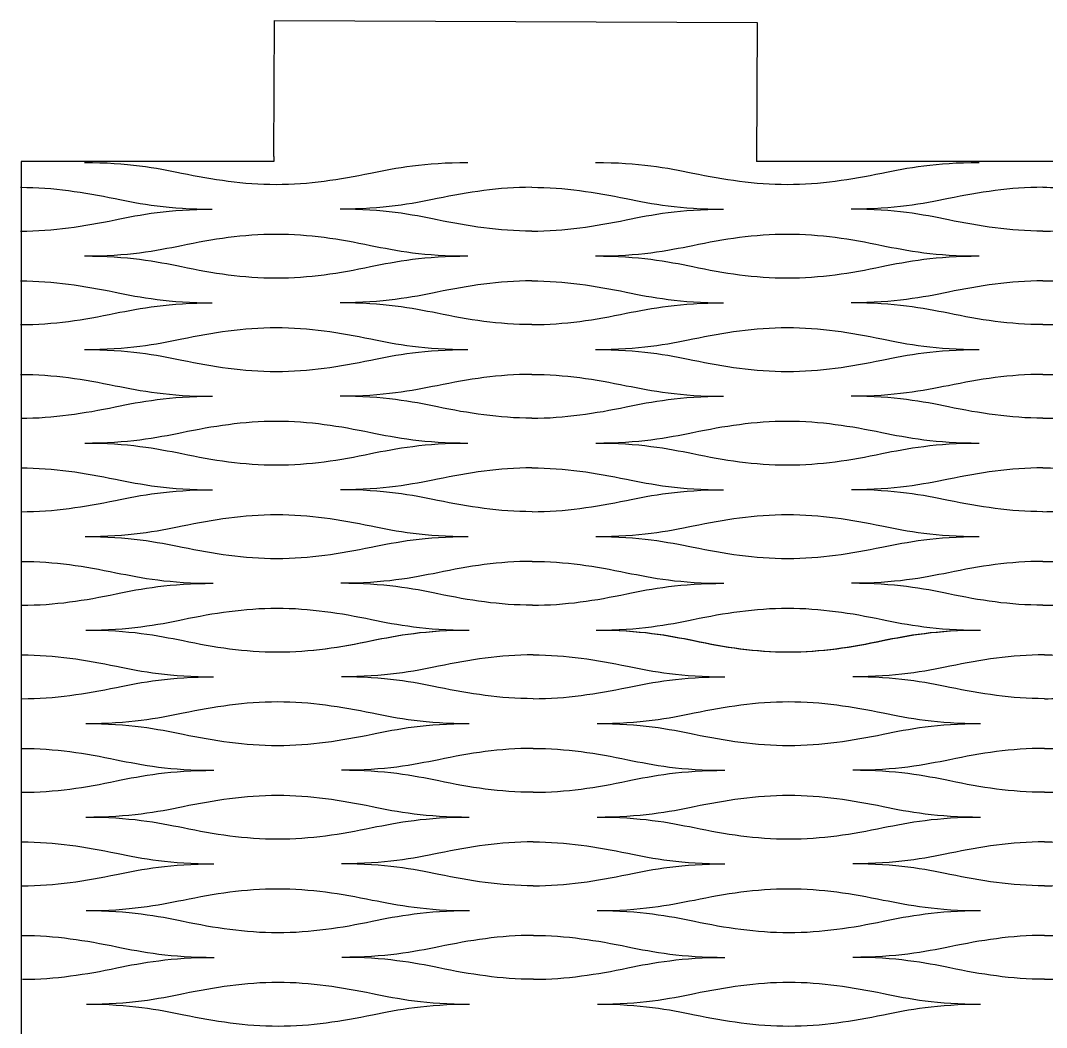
# Model space of a CAD drawing. Header units: millimetres. Extents: x 1 to 583, y -486 to -2.
# Drawn here: x 319.82 to 340.55, y -27.49 to -7.14 of the extents above; entities that cross this region are included whole.
import ezdxf

# ---------------------------------------------------------------- set-up
doc = ezdxf.new("R2010")
doc.units = ezdxf.units.MM
doc.header["$MEASUREMENT"] = 0
doc.layers.add('DEFAULT', color=7, linetype='Continuous')
doc.layers.add('dibujo', color=10, linetype='Continuous')

msp = doc.modelspace()

# ---------------------------------------------------------------- linework, layer by layer
at = {"layer": 'DEFAULT'}
for points, knots in [([(321.114, -10.012), (321.985, -10.012), (322.563, -10.12), (323.078, -10.226), (323.707, -10.356), (324.322, -10.455), (324.987, -10.455), (325.653, -10.455), (326.268, -10.356), (326.897, -10.226), (327.412, -10.12), (327.989, -10.012), (328.861, -10.012)], [0, 0, 0, 0, 1, 1, 1, 2, 2, 2, 3, 3, 3, 4, 4, 4, 4]), ([(331.443, -10.012), (332.315, -10.012), (332.892, -10.12), (333.407, -10.226), (334.037, -10.356), (334.651, -10.455), (335.317, -10.455), (335.982, -10.455), (336.597, -10.356), (337.226, -10.226), (337.741, -10.12), (338.319, -10.012), (339.19, -10.012)], [0, 0, 0, 0, 1, 1, 1, 2, 2, 2, 3, 3, 3, 4, 4, 4, 4]), ([(319.823, -10.514), (320.488, -10.514), (321.103, -10.613), (321.732, -10.743), (322.247, -10.849), (322.825, -10.957), (323.696, -10.957)], [0, 0, 0, 0, 1, 1, 1, 2, 2, 2, 2]), ([(330.152, -10.514), (329.486, -10.514), (328.872, -10.613), (328.243, -10.743), (327.728, -10.849), (327.15, -10.957), (326.279, -10.957)], [0, 0, 0, 0, 1, 1, 1, 2, 2, 2, 2]), ([(330.152, -10.514), (330.818, -10.514), (331.432, -10.613), (332.062, -10.743), (332.577, -10.849), (333.154, -10.957), (334.026, -10.957)], [0, 0, 0, 0, 1, 1, 1, 2, 2, 2, 2]), ([(340.482, -10.514), (339.816, -10.514), (339.201, -10.613), (338.572, -10.743), (338.057, -10.849), (337.48, -10.957), (336.608, -10.957)], [0, 0, 0, 0, 1, 1, 1, 2, 2, 2, 2]), ([(340.482, -10.514), (340.885, -10.514), (341.289, -10.544), (341.665, -10.603), (342.418, -10.721), (343.064, -10.957), (344.355, -10.957)], [0, 0, 0, 0, 1, 1, 1, 2, 2, 2, 2]), ([(319.823, -11.4), (320.488, -11.4), (321.103, -11.301), (321.732, -11.171), (322.247, -11.065), (322.825, -10.957), (323.696, -10.957)], [0, 0, 0, 0, 1, 1, 1, 2, 2, 2, 2]), ([(330.152, -11.4), (329.486, -11.4), (328.872, -11.301), (328.243, -11.171), (327.728, -11.065), (327.15, -10.957), (326.279, -10.957)], [0, 0, 0, 0, 1, 1, 1, 2, 2, 2, 2]), ([(330.152, -11.4), (330.818, -11.4), (331.433, -11.301), (332.062, -11.171), (332.577, -11.065), (333.154, -10.957), (334.026, -10.957)], [0, 0, 0, 0, 1, 1, 1, 2, 2, 2, 2]), ([(340.482, -11.4), (339.816, -11.4), (339.201, -11.301), (338.572, -11.171), (338.057, -11.065), (337.48, -10.957), (336.608, -10.957)], [0, 0, 0, 0, 1, 1, 1, 2, 2, 2, 2]), ([(340.482, -11.4), (340.885, -11.4), (341.289, -11.37), (341.665, -11.311), (342.418, -11.193), (343.064, -10.957), (344.355, -10.957)], [0, 0, 0, 0, 1, 1, 1, 2, 2, 2, 2]), ([(321.114, -11.902), (321.986, -11.902), (322.563, -11.794), (323.078, -11.688), (323.707, -11.558), (324.322, -11.459), (324.987, -11.459), (325.653, -11.459), (326.268, -11.558), (326.897, -11.688), (327.412, -11.794), (327.99, -11.902), (328.861, -11.902)], [0, 0, 0, 0, 1, 1, 1, 2, 2, 2, 3, 3, 3, 4, 4, 4, 4]), ([(331.443, -11.902), (332.315, -11.902), (332.892, -11.794), (333.407, -11.688), (334.037, -11.558), (334.651, -11.459), (335.317, -11.459), (335.982, -11.459), (336.597, -11.558), (337.226, -11.688), (337.741, -11.794), (338.319, -11.902), (339.19, -11.902)], [0, 0, 0, 0, 1, 1, 1, 2, 2, 2, 3, 3, 3, 4, 4, 4, 4]), ([(321.114, -11.902), (321.986, -11.902), (322.563, -12.009), (323.078, -12.116), (323.707, -12.246), (324.322, -12.345), (324.988, -12.345), (325.653, -12.345), (326.268, -12.246), (326.897, -12.116), (327.412, -12.009), (327.99, -11.902), (328.861, -11.902)], [0, 0, 0, 0, 1, 1, 1, 2, 2, 2, 3, 3, 3, 4, 4, 4, 4]), ([(331.443, -11.902), (332.315, -11.902), (332.892, -12.009), (333.407, -12.116), (334.037, -12.246), (334.651, -12.345), (335.317, -12.345), (335.983, -12.345), (336.597, -12.246), (337.226, -12.116), (337.741, -12.009), (338.319, -11.902), (339.19, -11.902)], [0, 0, 0, 0, 1, 1, 1, 2, 2, 2, 3, 3, 3, 4, 4, 4, 4]), ([(319.823, -12.404), (320.489, -12.404), (321.104, -12.503), (321.733, -12.633), (322.248, -12.739), (322.825, -12.847), (323.697, -12.847)], [0, 0, 0, 0, 1, 1, 1, 2, 2, 2, 2]), ([(330.152, -12.404), (329.487, -12.404), (328.872, -12.503), (328.243, -12.633), (327.728, -12.739), (327.151, -12.847), (326.279, -12.847)], [0, 0, 0, 0, 1, 1, 1, 2, 2, 2, 2]), ([(330.152, -12.404), (330.818, -12.404), (331.433, -12.503), (332.062, -12.633), (332.577, -12.739), (333.154, -12.847), (334.026, -12.847)], [0, 0, 0, 0, 1, 1, 1, 2, 2, 2, 2]), ([(340.482, -12.404), (339.816, -12.404), (339.201, -12.503), (338.572, -12.633), (338.057, -12.739), (337.48, -12.847), (336.608, -12.847)], [0, 0, 0, 0, 1, 1, 1, 2, 2, 2, 2]), ([(340.482, -12.404), (340.885, -12.404), (341.289, -12.433), (341.665, -12.492), (342.418, -12.61), (343.064, -12.847), (344.355, -12.847)], [0, 0, 0, 0, 1, 1, 1, 2, 2, 2, 2]), ([(319.824, -13.289), (320.49, -13.289), (321.104, -13.19), (321.733, -13.06), (322.248, -12.954), (322.825, -12.847), (323.697, -12.847)], [0, 0, 0, 0, 1, 1, 1, 2, 2, 2, 2]), ([(330.153, -13.289), (329.487, -13.289), (328.872, -13.19), (328.243, -13.06), (327.728, -12.954), (327.151, -12.847), (326.279, -12.847)], [0, 0, 0, 0, 1, 1, 1, 2, 2, 2, 2]), ([(330.153, -13.289), (330.818, -13.289), (331.433, -13.19), (332.062, -13.06), (332.577, -12.954), (333.154, -12.847), (334.026, -12.847)], [0, 0, 0, 0, 1, 1, 1, 2, 2, 2, 2]), ([(340.482, -13.289), (339.816, -13.289), (339.201, -13.19), (338.572, -13.06), (338.057, -12.954), (337.48, -12.847), (336.608, -12.847)], [0, 0, 0, 0, 1, 1, 1, 2, 2, 2, 2]), ([(340.482, -13.289), (340.885, -13.289), (341.289, -13.26), (341.665, -13.201), (342.418, -13.083), (343.064, -12.847), (344.355, -12.847)], [0, 0, 0, 0, 1, 1, 1, 2, 2, 2, 2]), ([(321.115, -13.791), (321.987, -13.791), (322.564, -13.684), (323.079, -13.577), (323.708, -13.448), (324.323, -13.348), (324.988, -13.348), (325.654, -13.348), (326.269, -13.447), (326.898, -13.577), (327.413, -13.684), (327.99, -13.791), (328.862, -13.791)], [0, 0, 0, 0, 1, 1, 1, 2, 2, 2, 3, 3, 3, 4, 4, 4, 4]), ([(331.444, -13.791), (332.316, -13.791), (332.893, -13.684), (333.408, -13.577), (334.037, -13.448), (334.651, -13.348), (335.317, -13.348), (335.983, -13.348), (336.597, -13.447), (337.227, -13.577), (337.741, -13.684), (338.319, -13.791), (339.19, -13.791)], [0, 0, 0, 0, 1, 1, 1, 2, 2, 2, 3, 3, 3, 4, 4, 4, 4]), ([(321.115, -13.791), (321.987, -13.791), (322.564, -13.899), (323.079, -14.005), (323.709, -14.135), (324.324, -14.234), (324.989, -14.234), (325.655, -14.234), (326.269, -14.135), (326.898, -14.005), (327.413, -13.899), (327.99, -13.791), (328.862, -13.791)], [0, 0, 0, 0, 1, 1, 1, 2, 2, 2, 3, 3, 3, 4, 4, 4, 4]), ([(331.444, -13.791), (332.316, -13.791), (332.893, -13.899), (333.408, -14.005), (334.037, -14.135), (334.652, -14.234), (335.317, -14.234), (335.983, -14.234), (336.598, -14.135), (337.227, -14.005), (337.742, -13.899), (338.319, -13.791), (339.19, -13.791)], [0, 0, 0, 0, 1, 1, 1, 2, 2, 2, 3, 3, 3, 4, 4, 4, 4]), ([(319.825, -14.293), (320.491, -14.293), (321.106, -14.392), (321.735, -14.522), (322.25, -14.628), (322.828, -14.736), (323.699, -14.736)], [0, 0, 0, 0, 1, 1, 1, 2, 2, 2, 2]), ([(330.153, -14.293), (329.488, -14.293), (328.873, -14.392), (328.244, -14.522), (327.73, -14.628), (327.153, -14.736), (326.281, -14.736)], [0, 0, 0, 0, 1, 1, 1, 2, 2, 2, 2]), ([(330.153, -14.293), (330.819, -14.293), (331.434, -14.392), (332.063, -14.522), (332.578, -14.628), (333.155, -14.736), (334.027, -14.736)], [0, 0, 0, 0, 1, 1, 1, 2, 2, 2, 2]), ([(340.482, -14.293), (339.816, -14.293), (339.201, -14.392), (338.572, -14.522), (338.057, -14.628), (337.48, -14.736), (336.609, -14.736)], [0, 0, 0, 0, 1, 1, 1, 2, 2, 2, 2]), ([(340.482, -14.293), (340.885, -14.293), (341.289, -14.323), (341.665, -14.382), (342.418, -14.5), (343.064, -14.736), (344.355, -14.736)], [0, 0, 0, 0, 1, 1, 1, 2, 2, 2, 2]), ([(319.827, -15.179), (320.493, -15.179), (321.107, -15.08), (321.736, -14.95), (322.25, -14.844), (322.828, -14.736), (323.699, -14.736)], [0, 0, 0, 0, 1, 1, 1, 2, 2, 2, 2]), ([(330.154, -15.179), (329.489, -15.179), (328.874, -15.08), (328.245, -14.95), (327.73, -14.844), (327.153, -14.736), (326.281, -14.736)], [0, 0, 0, 0, 1, 1, 1, 2, 2, 2, 2]), ([(330.154, -15.179), (330.82, -15.179), (331.434, -15.08), (332.063, -14.95), (332.578, -14.844), (333.155, -14.736), (334.027, -14.736)], [0, 0, 0, 0, 1, 1, 1, 2, 2, 2, 2]), ([(340.482, -15.179), (339.816, -15.179), (339.202, -15.08), (338.572, -14.95), (338.058, -14.844), (337.48, -14.736), (336.609, -14.736)], [0, 0, 0, 0, 1, 1, 1, 2, 2, 2, 2]), ([(340.482, -15.179), (340.885, -15.179), (341.289, -15.149), (341.665, -15.09), (342.418, -14.972), (343.064, -14.736), (344.355, -14.736)], [0, 0, 0, 0, 1, 1, 1, 2, 2, 2, 2]), ([(321.119, -15.681), (321.99, -15.681), (322.567, -15.573), (323.082, -15.467), (323.711, -15.337), (324.325, -15.238), (324.991, -15.238), (325.656, -15.238), (326.271, -15.337), (326.9, -15.467), (327.415, -15.573), (327.993, -15.681), (328.864, -15.681)], [0, 0, 0, 0, 1, 1, 1, 2, 2, 2, 3, 3, 3, 4, 4, 4, 4]), ([(331.446, -15.681), (332.317, -15.681), (332.894, -15.573), (333.409, -15.467), (334.038, -15.337), (334.652, -15.238), (335.318, -15.238), (335.984, -15.238), (336.598, -15.337), (337.227, -15.467), (337.742, -15.573), (338.319, -15.681), (339.191, -15.681)], [0, 0, 0, 0, 1, 1, 1, 2, 2, 2, 3, 3, 3, 4, 4, 4, 4]), ([(321.119, -15.681), (321.99, -15.681), (322.568, -15.788), (323.083, -15.895), (323.713, -16.024), (324.328, -16.124), (324.993, -16.124), (325.658, -16.124), (326.273, -16.024), (326.901, -15.895), (327.416, -15.788), (327.993, -15.681), (328.864, -15.681)], [0, 0, 0, 0, 1, 1, 1, 2, 2, 2, 3, 3, 3, 4, 4, 4, 4]), ([(331.446, -15.681), (332.317, -15.681), (332.895, -15.788), (333.409, -15.895), (334.039, -16.024), (334.653, -16.124), (335.319, -16.124), (335.984, -16.124), (336.598, -16.024), (337.227, -15.895), (337.742, -15.788), (338.319, -15.681), (339.191, -15.681)], [0, 0, 0, 0, 1, 1, 1, 2, 2, 2, 3, 3, 3, 4, 4, 4, 4]), ([(319.831, -16.183), (320.496, -16.183), (321.111, -16.282), (321.74, -16.412), (322.256, -16.518), (322.833, -16.625), (323.704, -16.625)], [0, 0, 0, 0, 1, 1, 1, 2, 2, 2, 2]), ([(330.156, -16.183), (329.491, -16.183), (328.876, -16.282), (328.248, -16.412), (327.733, -16.518), (327.157, -16.625), (326.285, -16.625)], [0, 0, 0, 0, 1, 1, 1, 2, 2, 2, 2]), ([(330.156, -16.183), (330.822, -16.183), (331.436, -16.282), (332.065, -16.412), (332.58, -16.518), (333.158, -16.625), (334.029, -16.625)], [0, 0, 0, 0, 1, 1, 1, 2, 2, 2, 2]), ([(340.482, -16.183), (339.816, -16.183), (339.202, -16.282), (338.573, -16.412), (338.058, -16.518), (337.481, -16.625), (336.61, -16.625)], [0, 0, 0, 0, 1, 1, 1, 2, 2, 2, 2]), ([(340.482, -16.183), (340.885, -16.183), (341.288, -16.212), (341.665, -16.271), (342.418, -16.389), (343.063, -16.625), (344.354, -16.625)], [0, 0, 0, 0, 1, 1, 1, 2, 2, 2, 2]), ([(319.835, -17.068), (320.5, -17.068), (321.114, -16.969), (321.742, -16.839), (322.256, -16.733), (322.833, -16.625), (323.704, -16.625)], [0, 0, 0, 0, 1, 1, 1, 2, 2, 2, 2]), ([(330.158, -17.068), (329.493, -17.068), (328.878, -16.969), (328.249, -16.839), (327.734, -16.733), (327.157, -16.625), (326.285, -16.625)], [0, 0, 0, 0, 1, 1, 1, 2, 2, 2, 2]), ([(330.158, -17.068), (330.823, -17.068), (331.437, -16.969), (332.066, -16.839), (332.581, -16.733), (333.158, -16.625), (334.029, -16.625)], [0, 0, 0, 0, 1, 1, 1, 2, 2, 2, 2]), ([(340.482, -17.068), (339.816, -17.068), (339.202, -16.969), (338.573, -16.839), (338.058, -16.733), (337.481, -16.625), (336.61, -16.625)], [0, 0, 0, 0, 1, 1, 1, 2, 2, 2, 2]), ([(340.482, -17.068), (340.885, -17.068), (341.288, -17.039), (341.665, -16.98), (342.418, -16.862), (343.063, -16.625), (344.354, -16.625)], [0, 0, 0, 0, 1, 1, 1, 2, 2, 2, 2]), ([(321.127, -17.57), (321.998, -17.57), (322.575, -17.462), (323.089, -17.356), (323.717, -17.226), (324.331, -17.127), (324.996, -17.127), (325.662, -17.127), (326.276, -17.226), (326.906, -17.356), (327.421, -17.462), (327.998, -17.57), (328.869, -17.57)], [0, 0, 0, 0, 1, 1, 1, 2, 2, 2, 3, 3, 3, 4, 4, 4, 4]), ([(331.45, -17.57), (332.321, -17.57), (332.897, -17.462), (333.412, -17.356), (334.04, -17.226), (334.654, -17.127), (335.32, -17.127), (335.985, -17.127), (336.599, -17.226), (337.229, -17.356), (337.743, -17.462), (338.32, -17.57), (339.191, -17.57)], [0, 0, 0, 0, 1, 1, 1, 2, 2, 2, 3, 3, 3, 4, 4, 4, 4]), ([(321.127, -17.57), (321.998, -17.57), (322.576, -17.678), (323.092, -17.784), (323.721, -17.914), (324.336, -18.013), (325.001, -18.013), (325.666, -18.013), (326.28, -17.914), (326.908, -17.784), (327.422, -17.678), (327.998, -17.57), (328.869, -17.57)], [0, 0, 0, 0, 1, 1, 1, 2, 2, 2, 3, 3, 3, 4, 4, 4, 4]), ([(331.45, -17.57), (332.321, -17.57), (332.898, -17.678), (333.413, -17.784), (334.042, -17.914), (334.656, -18.013), (335.321, -18.013), (335.986, -18.013), (336.6, -17.914), (337.229, -17.784), (337.743, -17.678), (338.32, -17.57), (339.191, -17.57)], [0, 0, 0, 0, 1, 1, 1, 2, 2, 2, 3, 3, 3, 4, 4, 4, 4]), ([(319.841, -18.072), (320.507, -18.072), (321.121, -18.171), (321.751, -18.301), (322.266, -18.407), (322.844, -18.515), (323.715, -18.515)], [0, 0, 0, 0, 1, 1, 1, 2, 2, 2, 2]), ([(330.161, -18.072), (329.496, -18.072), (328.883, -18.171), (328.255, -18.301), (327.741, -18.407), (327.165, -18.515), (326.294, -18.515)], [0, 0, 0, 0, 1, 1, 1, 2, 2, 2, 2]), ([(330.161, -18.072), (330.827, -18.072), (331.441, -18.171), (332.07, -18.301), (332.585, -18.407), (333.162, -18.515), (334.033, -18.515)], [0, 0, 0, 0, 1, 1, 1, 2, 2, 2, 2]), ([(340.482, -18.072), (339.816, -18.072), (339.202, -18.171), (338.574, -18.301), (338.06, -18.407), (337.483, -18.515), (336.612, -18.515)], [0, 0, 0, 0, 1, 1, 1, 2, 2, 2, 2]), ([(340.482, -18.072), (340.885, -18.072), (341.288, -18.101), (341.664, -18.161), (342.417, -18.279), (343.062, -18.515), (344.352, -18.515)], [0, 0, 0, 0, 1, 1, 1, 2, 2, 2, 2]), ([(319.849, -18.958), (320.514, -18.958), (321.127, -18.859), (321.754, -18.729), (322.268, -18.622), (322.844, -18.515), (323.715, -18.515)], [0, 0, 0, 0, 1, 1, 1, 2, 2, 2, 2]), ([(330.165, -18.958), (329.501, -18.958), (328.886, -18.859), (328.257, -18.729), (327.742, -18.622), (327.165, -18.515), (326.294, -18.515)], [0, 0, 0, 0, 1, 1, 1, 2, 2, 2, 2]), ([(330.165, -18.958), (330.83, -18.958), (331.444, -18.859), (332.072, -18.729), (332.586, -18.622), (333.162, -18.515), (334.033, -18.515)], [0, 0, 0, 0, 1, 1, 1, 2, 2, 2, 2]), ([(340.482, -18.958), (339.817, -18.958), (339.203, -18.859), (338.574, -18.729), (338.06, -18.622), (337.483, -18.515), (336.612, -18.515)], [0, 0, 0, 0, 1, 1, 1, 2, 2, 2, 2]), ([(340.482, -18.958), (340.885, -18.958), (341.288, -18.928), (341.664, -18.869), (342.417, -18.751), (343.062, -18.515), (344.352, -18.515)], [0, 0, 0, 0, 1, 1, 1, 2, 2, 2, 2]), ([(321.143, -19.46), (322.013, -19.46), (322.589, -19.352), (323.102, -19.246), (323.73, -19.116), (324.343, -19.017), (325.007, -19.017), (325.672, -19.017), (326.287, -19.116), (326.916, -19.246), (327.431, -19.352), (328.008, -19.46), (328.878, -19.46)], [0, 0, 0, 0, 1, 1, 1, 2, 2, 2, 3, 3, 3, 4, 4, 4, 4]), ([(331.457, -19.46), (332.327, -19.46), (332.903, -19.352), (333.417, -19.246), (334.045, -19.116), (334.659, -19.017), (335.323, -19.017), (335.988, -19.017), (336.602, -19.116), (337.231, -19.246), (337.745, -19.352), (338.322, -19.46), (339.192, -19.46)], [0, 0, 0, 0, 1, 1, 1, 2, 2, 2, 3, 3, 3, 4, 4, 4, 4]), ([(321.143, -19.46), (322.013, -19.46), (322.591, -19.567), (323.106, -19.673), (323.736, -19.803), (324.351, -19.902), (325.015, -19.902), (325.68, -19.902), (326.292, -19.803), (326.919, -19.673), (327.432, -19.567), (328.008, -19.46), (328.878, -19.46)], [0, 0, 0, 0, 1, 1, 1, 2, 2, 2, 3, 3, 3, 4, 4, 4, 4]), ([(321.143, -19.46), (322.014, -19.46), (322.592, -19.567), (323.107, -19.673), (323.736, -19.803), (324.35, -19.902), (325.016, -19.902), (325.682, -19.902), (326.296, -19.803), (326.926, -19.673), (327.441, -19.567), (328.018, -19.46), (328.89, -19.46)], [0, 0, 0, 0, 1, 1, 1, 2, 2, 2, 3, 3, 3, 4, 4, 4, 4]), ([(331.457, -19.46), (332.327, -19.46), (332.904, -19.567), (333.419, -19.673), (334.048, -19.803), (334.662, -19.902), (335.326, -19.902), (335.991, -19.902), (336.604, -19.803), (337.232, -19.673), (337.746, -19.567), (338.322, -19.46), (339.192, -19.46)], [0, 0, 0, 0, 1, 1, 1, 2, 2, 2, 3, 3, 3, 4, 4, 4, 4]), ([(331.472, -19.46), (332.344, -19.46), (332.921, -19.567), (333.436, -19.673), (334.065, -19.803), (334.68, -19.902), (335.345, -19.902), (336.011, -19.902), (336.626, -19.803), (337.255, -19.673), (337.77, -19.567), (338.347, -19.46), (339.219, -19.46)], [0, 0, 0, 0, 1, 1, 1, 2, 2, 2, 3, 3, 3, 4, 4, 4, 4]), ([(319.851, -19.961), (320.517, -19.961), (321.132, -20.061), (321.761, -20.19), (322.276, -20.297), (322.853, -20.404), (323.725, -20.404)], [0, 0, 0, 0, 1, 1, 1, 2, 2, 2, 2]), ([(330.181, -19.961), (329.515, -19.961), (328.9, -20.061), (328.271, -20.19), (327.756, -20.297), (327.179, -20.404), (326.307, -20.404)], [0, 0, 0, 0, 1, 1, 1, 2, 2, 2, 2]), ([(330.181, -19.961), (330.847, -19.961), (331.461, -20.061), (332.09, -20.19), (332.605, -20.297), (333.183, -20.404), (334.054, -20.404)], [0, 0, 0, 0, 1, 1, 1, 2, 2, 2, 2]), ([(340.51, -19.961), (339.844, -19.961), (339.23, -20.061), (338.601, -20.19), (338.086, -20.297), (337.508, -20.404), (336.637, -20.404)], [0, 0, 0, 0, 1, 1, 1, 2, 2, 2, 2]), ([(340.51, -19.961), (340.914, -19.961), (341.317, -19.991), (341.694, -20.05), (342.447, -20.168), (343.092, -20.404), (344.384, -20.404)], [0, 0, 0, 0, 1, 1, 1, 2, 2, 2, 2]), ([(319.852, -20.847), (320.517, -20.847), (321.132, -20.748), (321.761, -20.618), (322.276, -20.512), (322.853, -20.404), (323.725, -20.404)], [0, 0, 0, 0, 1, 1, 1, 2, 2, 2, 2]), ([(330.181, -20.847), (329.515, -20.847), (328.901, -20.748), (328.271, -20.618), (327.756, -20.512), (327.179, -20.404), (326.307, -20.404)], [0, 0, 0, 0, 1, 1, 1, 2, 2, 2, 2]), ([(330.181, -20.847), (330.847, -20.847), (331.461, -20.748), (332.09, -20.618), (332.605, -20.512), (333.183, -20.404), (334.054, -20.404)], [0, 0, 0, 0, 1, 1, 1, 2, 2, 2, 2]), ([(340.51, -20.847), (339.844, -20.847), (339.23, -20.748), (338.601, -20.618), (338.086, -20.512), (337.508, -20.404), (336.637, -20.404)], [0, 0, 0, 0, 1, 1, 1, 2, 2, 2, 2]), ([(340.51, -20.847), (340.914, -20.847), (341.317, -20.818), (341.694, -20.759), (342.447, -20.64), (343.092, -20.404), (344.384, -20.404)], [0, 0, 0, 0, 1, 1, 1, 2, 2, 2, 2]), ([(321.143, -21.349), (322.014, -21.349), (322.592, -21.241), (323.107, -21.135), (323.736, -21.005), (324.35, -20.906), (325.016, -20.906), (325.682, -20.906), (326.296, -21.005), (326.926, -21.135), (327.441, -21.241), (328.018, -21.349), (328.89, -21.349)], [0, 0, 0, 0, 1, 1, 1, 2, 2, 2, 3, 3, 3, 4, 4, 4, 4]), ([(331.472, -21.349), (332.344, -21.349), (332.921, -21.241), (333.436, -21.135), (334.065, -21.005), (334.68, -20.906), (335.345, -20.906), (336.011, -20.906), (336.626, -21.005), (337.255, -21.135), (337.77, -21.241), (338.347, -21.349), (339.219, -21.349)], [0, 0, 0, 0, 1, 1, 1, 2, 2, 2, 3, 3, 3, 4, 4, 4, 4]), ([(321.143, -21.349), (322.014, -21.349), (322.592, -21.457), (323.107, -21.563), (323.736, -21.693), (324.351, -21.792), (325.016, -21.792), (325.682, -21.792), (326.297, -21.693), (326.926, -21.563), (327.441, -21.457), (328.018, -21.349), (328.89, -21.349)], [0, 0, 0, 0, 1, 1, 1, 2, 2, 2, 3, 3, 3, 4, 4, 4, 4]), ([(331.472, -21.349), (332.344, -21.349), (332.921, -21.457), (333.436, -21.563), (334.065, -21.693), (334.68, -21.792), (335.345, -21.792), (336.011, -21.792), (336.626, -21.693), (337.255, -21.563), (337.77, -21.457), (338.347, -21.349), (339.219, -21.349)], [0, 0, 0, 0, 1, 1, 1, 2, 2, 2, 3, 3, 3, 4, 4, 4, 4]), ([(319.852, -21.851), (320.517, -21.851), (321.132, -21.95), (321.762, -22.08), (322.276, -22.186), (322.854, -22.294), (323.726, -22.294)], [0, 0, 0, 0, 1, 1, 1, 2, 2, 2, 2]), ([(330.181, -21.851), (329.515, -21.851), (328.901, -21.95), (328.272, -22.08), (327.757, -22.186), (327.179, -22.294), (326.308, -22.294)], [0, 0, 0, 0, 1, 1, 1, 2, 2, 2, 2]), ([(330.181, -21.851), (330.847, -21.851), (331.461, -21.95), (332.091, -22.08), (332.606, -22.186), (333.183, -22.294), (334.055, -22.294)], [0, 0, 0, 0, 1, 1, 1, 2, 2, 2, 2]), ([(340.51, -21.851), (339.844, -21.851), (339.23, -21.95), (338.601, -22.08), (338.086, -22.186), (337.508, -22.294), (336.637, -22.294)], [0, 0, 0, 0, 1, 1, 1, 2, 2, 2, 2]), ([(340.51, -21.851), (340.914, -21.851), (341.317, -21.88), (341.694, -21.939), (342.447, -22.057), (343.092, -22.294), (344.384, -22.294)], [0, 0, 0, 0, 1, 1, 1, 2, 2, 2, 2]), ([(319.852, -22.737), (320.518, -22.737), (321.133, -22.638), (321.762, -22.508), (322.277, -22.401), (322.854, -22.294), (323.726, -22.294)], [0, 0, 0, 0, 1, 1, 1, 2, 2, 2, 2]), ([(330.181, -22.737), (329.516, -22.737), (328.901, -22.638), (328.272, -22.508), (327.757, -22.401), (327.179, -22.294), (326.308, -22.294)], [0, 0, 0, 0, 1, 1, 1, 2, 2, 2, 2]), ([(330.181, -22.737), (330.847, -22.737), (331.462, -22.638), (332.091, -22.508), (332.606, -22.401), (333.183, -22.294), (334.055, -22.294)], [0, 0, 0, 0, 1, 1, 1, 2, 2, 2, 2]), ([(340.51, -22.737), (339.844, -22.737), (339.23, -22.638), (338.601, -22.508), (338.086, -22.401), (337.508, -22.294), (336.637, -22.294)], [0, 0, 0, 0, 1, 1, 1, 2, 2, 2, 2]), ([(340.51, -22.737), (340.914, -22.737), (341.317, -22.707), (341.694, -22.648), (342.447, -22.53), (343.092, -22.294), (344.384, -22.294)], [0, 0, 0, 0, 1, 1, 1, 2, 2, 2, 2]), ([(321.144, -23.238), (322.015, -23.238), (322.593, -23.131), (323.108, -23.025), (323.737, -22.895), (324.351, -22.796), (325.017, -22.796), (325.682, -22.796), (326.297, -22.895), (326.927, -23.025), (327.441, -23.131), (328.019, -23.238), (328.89, -23.238)], [0, 0, 0, 0, 1, 1, 1, 2, 2, 2, 3, 3, 3, 4, 4, 4, 4]), ([(331.473, -23.238), (332.344, -23.238), (332.921, -23.131), (333.436, -23.025), (334.066, -22.895), (334.68, -22.796), (335.346, -22.796), (336.011, -22.796), (336.626, -22.895), (337.255, -23.025), (337.77, -23.131), (338.347, -23.238), (339.219, -23.238)], [0, 0, 0, 0, 1, 1, 1, 2, 2, 2, 3, 3, 3, 4, 4, 4, 4]), ([(321.144, -23.238), (322.015, -23.238), (322.593, -23.346), (323.108, -23.452), (323.737, -23.582), (324.352, -23.681), (325.018, -23.681), (325.683, -23.681), (326.298, -23.582), (326.927, -23.452), (327.442, -23.346), (328.019, -23.238), (328.89, -23.238)], [0, 0, 0, 0, 1, 1, 1, 2, 2, 2, 3, 3, 3, 4, 4, 4, 4]), ([(331.473, -23.238), (332.344, -23.238), (332.922, -23.346), (333.437, -23.452), (334.066, -23.582), (334.68, -23.681), (335.346, -23.681), (336.012, -23.681), (336.626, -23.582), (337.255, -23.452), (337.77, -23.346), (338.347, -23.238), (339.219, -23.238)], [0, 0, 0, 0, 1, 1, 1, 2, 2, 2, 3, 3, 3, 4, 4, 4, 4]), ([(319.854, -23.74), (320.52, -23.74), (321.134, -23.839), (321.764, -23.969), (322.279, -24.076), (322.856, -24.183), (323.728, -24.183)], [0, 0, 0, 0, 1, 1, 1, 2, 2, 2, 2]), ([(330.182, -23.74), (329.517, -23.74), (328.902, -23.839), (328.273, -23.969), (327.758, -24.076), (327.181, -24.183), (326.31, -24.183)], [0, 0, 0, 0, 1, 1, 1, 2, 2, 2, 2]), ([(330.182, -23.74), (330.848, -23.74), (331.462, -23.839), (332.092, -23.969), (332.607, -24.076), (333.184, -24.183), (334.055, -24.183)], [0, 0, 0, 0, 1, 1, 1, 2, 2, 2, 2]), ([(340.51, -23.74), (339.845, -23.74), (339.23, -23.839), (338.601, -23.969), (338.086, -24.076), (337.509, -24.183), (336.637, -24.183)], [0, 0, 0, 0, 1, 1, 1, 2, 2, 2, 2]), ([(340.51, -23.74), (340.914, -23.74), (341.317, -23.77), (341.694, -23.829), (342.447, -23.947), (343.092, -24.183), (344.383, -24.183)], [0, 0, 0, 0, 1, 1, 1, 2, 2, 2, 2]), ([(319.856, -24.626), (320.521, -24.626), (321.136, -24.527), (321.765, -24.397), (322.279, -24.291), (322.856, -24.183), (323.728, -24.183)], [0, 0, 0, 0, 1, 1, 1, 2, 2, 2, 2]), ([(330.183, -24.626), (329.517, -24.626), (328.903, -24.527), (328.274, -24.397), (327.759, -24.291), (327.181, -24.183), (326.31, -24.183)], [0, 0, 0, 0, 1, 1, 1, 2, 2, 2, 2]), ([(330.183, -24.626), (330.848, -24.626), (331.463, -24.527), (332.092, -24.397), (332.607, -24.291), (333.184, -24.183), (334.055, -24.183)], [0, 0, 0, 0, 1, 1, 1, 2, 2, 2, 2]), ([(340.51, -24.626), (339.845, -24.626), (339.23, -24.527), (338.601, -24.397), (338.086, -24.291), (337.509, -24.183), (336.637, -24.183)], [0, 0, 0, 0, 1, 1, 1, 2, 2, 2, 2]), ([(340.51, -24.626), (340.914, -24.626), (341.317, -24.596), (341.694, -24.537), (342.447, -24.419), (343.092, -24.183), (344.383, -24.183)], [0, 0, 0, 0, 1, 1, 1, 2, 2, 2, 2]), ([(321.148, -25.128), (322.019, -25.128), (322.596, -25.02), (323.111, -24.914), (323.739, -24.784), (324.354, -24.685), (325.019, -24.685), (325.685, -24.685), (326.3, -24.784), (326.929, -24.914), (327.444, -25.02), (328.021, -25.128), (328.893, -25.128)], [0, 0, 0, 0, 1, 1, 1, 2, 2, 2, 3, 3, 3, 4, 4, 4, 4]), ([(331.474, -25.128), (332.346, -25.128), (332.923, -25.02), (333.438, -24.914), (334.067, -24.784), (334.681, -24.685), (335.346, -24.685), (336.012, -24.685), (336.627, -24.784), (337.256, -24.914), (337.771, -25.02), (338.348, -25.128), (339.219, -25.128)], [0, 0, 0, 0, 1, 1, 1, 2, 2, 2, 3, 3, 3, 4, 4, 4, 4]), ([(321.148, -25.128), (322.019, -25.128), (322.597, -25.236), (323.112, -25.342), (323.742, -25.472), (324.356, -25.571), (325.021, -25.571), (325.687, -25.571), (326.301, -25.472), (326.93, -25.342), (327.444, -25.236), (328.021, -25.128), (328.893, -25.128)], [0, 0, 0, 0, 1, 1, 1, 2, 2, 2, 3, 3, 3, 4, 4, 4, 4]), ([(331.474, -25.128), (332.346, -25.128), (332.923, -25.236), (333.438, -25.342), (334.067, -25.472), (334.682, -25.571), (335.347, -25.571), (336.013, -25.571), (336.627, -25.472), (337.256, -25.342), (337.771, -25.236), (338.348, -25.128), (339.219, -25.128)], [0, 0, 0, 0, 1, 1, 1, 2, 2, 2, 3, 3, 3, 4, 4, 4, 4]), ([(319.859, -25.63), (320.525, -25.63), (321.139, -25.729), (321.769, -25.859), (322.284, -25.965), (322.862, -26.073), (323.733, -26.073)], [0, 0, 0, 0, 1, 1, 1, 2, 2, 2, 2]), ([(330.185, -25.63), (329.519, -25.63), (328.905, -25.729), (328.277, -25.859), (327.762, -25.965), (327.185, -26.073), (326.314, -26.073)], [0, 0, 0, 0, 1, 1, 1, 2, 2, 2, 2]), ([(330.185, -25.63), (330.85, -25.63), (331.465, -25.729), (332.094, -25.859), (332.609, -25.965), (333.186, -26.073), (334.057, -26.073)], [0, 0, 0, 0, 1, 1, 1, 2, 2, 2, 2]), ([(340.51, -25.63), (339.845, -25.63), (339.23, -25.729), (338.602, -25.859), (338.087, -25.965), (337.51, -26.073), (336.639, -26.073)], [0, 0, 0, 0, 1, 1, 1, 2, 2, 2, 2]), ([(340.51, -25.63), (340.914, -25.63), (341.317, -25.659), (341.693, -25.718), (342.446, -25.836), (343.092, -26.073), (344.383, -26.073)], [0, 0, 0, 0, 1, 1, 1, 2, 2, 2, 2]), ([(319.863, -26.515), (320.529, -26.515), (321.142, -26.416), (321.771, -26.286), (322.285, -26.18), (322.862, -26.073), (323.733, -26.073)], [0, 0, 0, 0, 1, 1, 1, 2, 2, 2, 2]), ([(330.187, -26.515), (329.521, -26.515), (328.907, -26.416), (328.278, -26.286), (327.763, -26.18), (327.185, -26.073), (326.314, -26.073)], [0, 0, 0, 0, 1, 1, 1, 2, 2, 2, 2]), ([(330.187, -26.515), (330.852, -26.515), (331.466, -26.416), (332.095, -26.286), (332.609, -26.18), (333.186, -26.073), (334.057, -26.073)], [0, 0, 0, 0, 1, 1, 1, 2, 2, 2, 2]), ([(340.51, -26.515), (339.845, -26.515), (339.231, -26.416), (338.602, -26.286), (338.087, -26.18), (337.51, -26.073), (336.639, -26.073)], [0, 0, 0, 0, 1, 1, 1, 2, 2, 2, 2]), ([(340.51, -26.515), (340.914, -26.515), (341.317, -26.486), (341.693, -26.427), (342.446, -26.309), (343.092, -26.073), (344.383, -26.073)], [0, 0, 0, 0, 1, 1, 1, 2, 2, 2, 2]), ([(321.156, -27.017), (322.027, -27.017), (322.603, -26.91), (323.118, -26.803), (323.746, -26.673), (324.36, -26.574), (325.025, -26.574), (325.69, -26.574), (326.305, -26.673), (326.934, -26.803), (327.449, -26.91), (328.027, -27.017), (328.898, -27.017)], [0, 0, 0, 0, 1, 1, 1, 2, 2, 2, 3, 3, 3, 4, 4, 4, 4]), ([(331.478, -27.017), (332.349, -27.017), (332.926, -26.91), (333.441, -26.803), (334.069, -26.673), (334.683, -26.574), (335.348, -26.574), (336.014, -26.574), (336.628, -26.673), (337.257, -26.803), (337.772, -26.91), (338.349, -27.017), (339.22, -27.017)], [0, 0, 0, 0, 1, 1, 1, 2, 2, 2, 3, 3, 3, 4, 4, 4, 4]), ([(321.156, -27.017), (322.027, -27.017), (322.605, -27.125), (323.12, -27.231), (323.75, -27.361), (324.364, -27.46), (325.029, -27.46), (325.695, -27.46), (326.308, -27.361), (326.936, -27.231), (327.45, -27.125), (328.027, -27.017), (328.898, -27.017)], [0, 0, 0, 0, 1, 1, 1, 2, 2, 2, 3, 3, 3, 4, 4, 4, 4]), ([(331.478, -27.017), (332.349, -27.017), (332.927, -27.125), (333.441, -27.231), (334.07, -27.361), (334.685, -27.46), (335.35, -27.46), (336.015, -27.46), (336.629, -27.361), (337.258, -27.231), (337.772, -27.125), (338.349, -27.017), (339.22, -27.017)], [0, 0, 0, 0, 1, 1, 1, 2, 2, 2, 3, 3, 3, 4, 4, 4, 4])]:
    msp.add_open_spline(points, degree=3, knots=knots, dxfattribs=at)
at = {"layer": 'dibujo'}
for p, q in [((324.942, -9.894), (324.954, -7.144)), ((324.954, -7.144), (334.704, -7.187)), ((334.704, -7.187), (334.692, -9.996)), ((324.942, -9.894), (324.942, -9.996)), ((324.942, -9.996), (319.837, -9.996)), ((319.837, -9.996), (319.837, -86.996)), ((335.092, -9.996), (334.692, -9.996)), ((358.68, -9.99), (335.092, -9.996))]:
    msp.add_line(p, q, dxfattribs=at)

doc.saveas('drawing.dxf')
